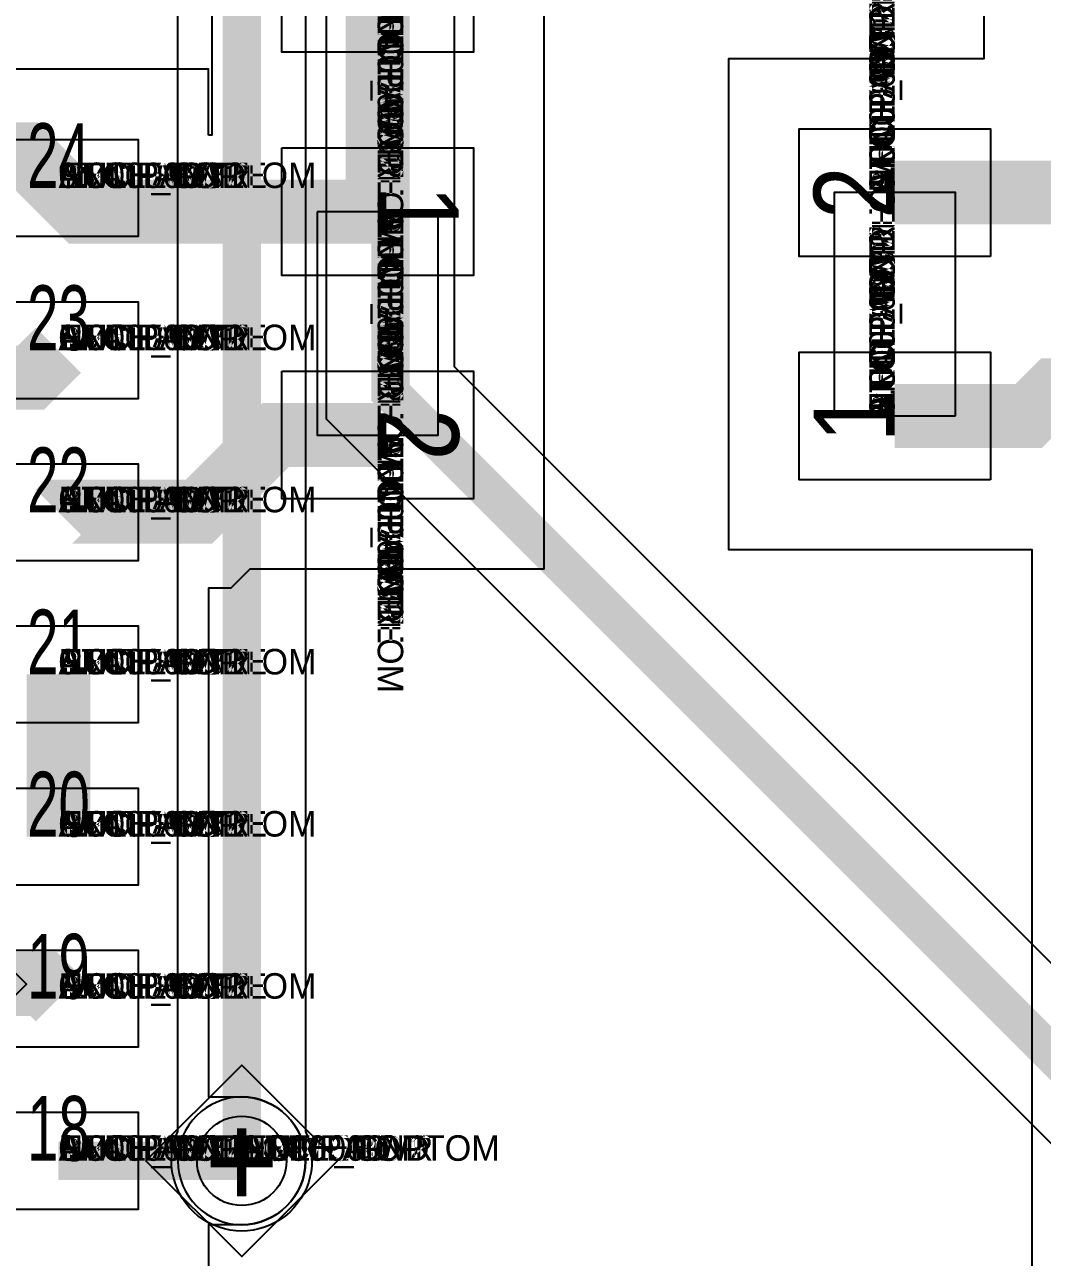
# Model space of a CAD drawing. Extents: x 0 to 323, y 0 to 320.
# Drawn here: x 37.05 to 45.02, y 189.86 to 199.52 of the extents above; entities that cross this region are included whole.
import ezdxf
from ezdxf.enums import TextEntityAlignment as Align

# ---------------------------------------------------------------- set-up
doc = ezdxf.new("R2010")
doc.units = 0
doc.header["$MEASUREMENT"] = 0
doc.layers.get('0').update_dxf_attribs({"linetype": 'CONTINUOUS'})
for name, color, linetype in [('CDN_FIGURES', 7, 'CONTINUOUS'), ('ETCH_BOTTOM', 7, 'CONTINUOUS'), ('ETCH_GND', 3, 'CONTINUOUS'), ('ETCH_INT1', 4, 'CONTINUOUS'), ('ETCH_INT2', 5, 'CONTINUOUS'), ('ETCH_PWR', 6, 'CONTINUOUS'), ('ETCH_TOP', 2, 'CONTINUOUS'), ('MANUFACTURING_NCLEGEND-1-6', 8, 'CONTINUOUS'), ('PACKAGE_GEOMETRY_ASSEMBLY_TOP', 11, 'CONTINUOUS'), ('PACKAGE_GEOMETRY_PIN_NUMBER', 9, 'CONTINUOUS')]:
    doc.layers.add(name, color=color, linetype=linetype)

# ---------------------------------------------------------------- blocks, each defined once
blk = doc.blocks.new('PAD_INFO')
for tag in ['SHAPE_TYPE', 'PAD_HEIGHT', 'PAD_LAYER', 'PAD_TYPE', 'PAD_WIDTH']:
    blk.add_attdef(tag, (0, 0), '', height=0.2)
at = {"flags": 2}
blk.add_attdef('CDN_TYPE', (0, 0), '', height=0.2, dxfattribs=at)
blk = doc.blocks.new('DRILL_INFO')
at = {"flags": 2}
blk.add_attdef('CDN_TYPE', (0, 0), '', height=0.2, dxfattribs=at)
for tag in ['FSHAPE', 'FCHAR', 'DRILL_HEIGHT', 'DIAMETER', 'PLATED', 'DRILL_WIDTH']:
    blk.add_attdef(tag, (0, 0), '', height=0.2)
blk = doc.blocks.new('VIA0700X0300')
at = {"layer": 'ETCH_BOTTOM'}
blk.add_circle((0, 0), 0.35, dxfattribs=at)
at = {"layer": 'ETCH_GND'}
blk.add_circle((0, 0), 0.35, dxfattribs=at)
at = {"layer": 'ETCH_INT1'}
blk.add_circle((0, 0), 0.35, dxfattribs=at)
at = {"layer": 'ETCH_INT2'}
blk.add_circle((0, 0), 0.35, dxfattribs=at)
at = {"layer": 'ETCH_PWR'}
blk.add_circle((0, 0), 0.35, dxfattribs=at)
at = {"layer": 'ETCH_TOP'}
blk.add_circle((0, 0), 0.35, dxfattribs=at)
ref = blk.add_blockref('PAD_INFO', (0, 0))
ref.add_attrib('PAD_LAYER', 'ETCH_TOP', (0, 0), dxfattribs={"height": 0.2})
ref.add_attrib('SHAPE_TYPE', 'NULL', (0, 0), dxfattribs={"height": 0.2})
ref.add_attrib('PAD_TYPE', 'ANTIPAD', (0, 0), dxfattribs={"height": 0.2})
ref.add_attrib('PAD_WIDTH', '0.000000', (0, 0), dxfattribs={"height": 0.2})
ref.add_attrib('PAD_HEIGHT', '0.000000', (0, 0), dxfattribs={"height": 0.2})
ref = blk.add_blockref('PAD_INFO', (0, 0))
ref.add_attrib('PAD_LAYER', 'ETCH_GND', (0, 0), dxfattribs={"height": 0.2})
ref.add_attrib('SHAPE_TYPE', 'NULL', (0, 0), dxfattribs={"height": 0.2})
ref.add_attrib('PAD_TYPE', 'ANTIPAD', (0, 0), dxfattribs={"height": 0.2})
ref.add_attrib('PAD_WIDTH', '0.000000', (0, 0), dxfattribs={"height": 0.2})
ref.add_attrib('PAD_HEIGHT', '0.000000', (0, 0), dxfattribs={"height": 0.2})
ref = blk.add_blockref('PAD_INFO', (0, 0))
ref.add_attrib('PAD_LAYER', 'ETCH_INT1', (0, 0), dxfattribs={"height": 0.2})
ref.add_attrib('SHAPE_TYPE', 'NULL', (0, 0), dxfattribs={"height": 0.2})
ref.add_attrib('PAD_TYPE', 'ANTIPAD', (0, 0), dxfattribs={"height": 0.2})
ref.add_attrib('PAD_WIDTH', '0.000000', (0, 0), dxfattribs={"height": 0.2})
ref.add_attrib('PAD_HEIGHT', '0.000000', (0, 0), dxfattribs={"height": 0.2})
ref = blk.add_blockref('PAD_INFO', (0, 0))
ref.add_attrib('PAD_LAYER', 'ETCH_INT2', (0, 0), dxfattribs={"height": 0.2})
ref.add_attrib('SHAPE_TYPE', 'NULL', (0, 0), dxfattribs={"height": 0.2})
ref.add_attrib('PAD_TYPE', 'ANTIPAD', (0, 0), dxfattribs={"height": 0.2})
ref.add_attrib('PAD_WIDTH', '0.000000', (0, 0), dxfattribs={"height": 0.2})
ref.add_attrib('PAD_HEIGHT', '0.000000', (0, 0), dxfattribs={"height": 0.2})
ref = blk.add_blockref('PAD_INFO', (0, 0))
ref.add_attrib('PAD_LAYER', 'ETCH_PWR', (0, 0), dxfattribs={"height": 0.2})
ref.add_attrib('SHAPE_TYPE', 'NULL', (0, 0), dxfattribs={"height": 0.2})
ref.add_attrib('PAD_TYPE', 'ANTIPAD', (0, 0), dxfattribs={"height": 0.2})
ref.add_attrib('PAD_WIDTH', '0.000000', (0, 0), dxfattribs={"height": 0.2})
ref.add_attrib('PAD_HEIGHT', '0.000000', (0, 0), dxfattribs={"height": 0.2})
ref = blk.add_blockref('PAD_INFO', (0, 0))
ref.add_attrib('PAD_LAYER', 'ETCH_BOTTOM', (0, 0), dxfattribs={"height": 0.2})
ref.add_attrib('SHAPE_TYPE', 'NULL', (0, 0), dxfattribs={"height": 0.2})
ref.add_attrib('PAD_TYPE', 'ANTIPAD', (0, 0), dxfattribs={"height": 0.2})
ref.add_attrib('PAD_WIDTH', '0.000000', (0, 0), dxfattribs={"height": 0.2})
ref.add_attrib('PAD_HEIGHT', '0.000000', (0, 0), dxfattribs={"height": 0.2})
ref = blk.add_blockref('PAD_INFO', (0, 0))
ref.add_attrib('PAD_LAYER', 'ETCH_TOP', (0, 0), dxfattribs={"height": 0.2})
ref.add_attrib('SHAPE_TYPE', 'NULL', (0, 0), dxfattribs={"height": 0.2})
ref.add_attrib('PAD_TYPE', 'THERMAL', (0, 0), dxfattribs={"height": 0.2})
ref.add_attrib('PAD_WIDTH', '0.000000', (0, 0), dxfattribs={"height": 0.2})
ref.add_attrib('PAD_HEIGHT', '0.000000', (0, 0), dxfattribs={"height": 0.2})
ref = blk.add_blockref('PAD_INFO', (0, 0))
ref.add_attrib('PAD_LAYER', 'ETCH_GND', (0, 0), dxfattribs={"height": 0.2})
ref.add_attrib('SHAPE_TYPE', 'NULL', (0, 0), dxfattribs={"height": 0.2})
ref.add_attrib('PAD_TYPE', 'THERMAL', (0, 0), dxfattribs={"height": 0.2})
ref.add_attrib('PAD_WIDTH', '0.000000', (0, 0), dxfattribs={"height": 0.2})
ref.add_attrib('PAD_HEIGHT', '0.000000', (0, 0), dxfattribs={"height": 0.2})
ref = blk.add_blockref('PAD_INFO', (0, 0))
ref.add_attrib('PAD_LAYER', 'ETCH_INT1', (0, 0), dxfattribs={"height": 0.2})
ref.add_attrib('SHAPE_TYPE', 'NULL', (0, 0), dxfattribs={"height": 0.2})
ref.add_attrib('PAD_TYPE', 'THERMAL', (0, 0), dxfattribs={"height": 0.2})
ref.add_attrib('PAD_WIDTH', '0.000000', (0, 0), dxfattribs={"height": 0.2})
ref.add_attrib('PAD_HEIGHT', '0.000000', (0, 0), dxfattribs={"height": 0.2})
ref = blk.add_blockref('PAD_INFO', (0, 0))
ref.add_attrib('PAD_LAYER', 'ETCH_INT2', (0, 0), dxfattribs={"height": 0.2})
ref.add_attrib('SHAPE_TYPE', 'NULL', (0, 0), dxfattribs={"height": 0.2})
ref.add_attrib('PAD_TYPE', 'THERMAL', (0, 0), dxfattribs={"height": 0.2})
ref.add_attrib('PAD_WIDTH', '0.000000', (0, 0), dxfattribs={"height": 0.2})
ref.add_attrib('PAD_HEIGHT', '0.000000', (0, 0), dxfattribs={"height": 0.2})
ref = blk.add_blockref('PAD_INFO', (0, 0))
ref.add_attrib('PAD_LAYER', 'ETCH_PWR', (0, 0), dxfattribs={"height": 0.2})
ref.add_attrib('SHAPE_TYPE', 'NULL', (0, 0), dxfattribs={"height": 0.2})
ref.add_attrib('PAD_TYPE', 'THERMAL', (0, 0), dxfattribs={"height": 0.2})
ref.add_attrib('PAD_WIDTH', '0.000000', (0, 0), dxfattribs={"height": 0.2})
ref.add_attrib('PAD_HEIGHT', '0.000000', (0, 0), dxfattribs={"height": 0.2})
ref = blk.add_blockref('PAD_INFO', (0, 0))
ref.add_attrib('PAD_LAYER', 'ETCH_BOTTOM', (0, 0), dxfattribs={"height": 0.2})
ref.add_attrib('SHAPE_TYPE', 'NULL', (0, 0), dxfattribs={"height": 0.2})
ref.add_attrib('PAD_TYPE', 'THERMAL', (0, 0), dxfattribs={"height": 0.2})
ref.add_attrib('PAD_WIDTH', '0.000000', (0, 0), dxfattribs={"height": 0.2})
ref.add_attrib('PAD_HEIGHT', '0.000000', (0, 0), dxfattribs={"height": 0.2})
ref = blk.add_blockref('PAD_INFO', (0, 0))
ref.add_attrib('PAD_LAYER', 'ETCH_TOP', (0, 0), dxfattribs={"height": 0.2})
ref.add_attrib('SHAPE_TYPE', 'CIRCLE', (0, 0), dxfattribs={"height": 0.2})
ref.add_attrib('PAD_TYPE', 'REGULAR', (0, 0), dxfattribs={"height": 0.2})
ref.add_attrib('PAD_WIDTH', '0.700000', (0, 0), dxfattribs={"height": 0.2})
ref.add_attrib('PAD_HEIGHT', '0.700000', (0, 0), dxfattribs={"height": 0.2})
ref = blk.add_blockref('PAD_INFO', (0, 0))
ref.add_attrib('PAD_LAYER', 'ETCH_GND', (0, 0), dxfattribs={"height": 0.2})
ref.add_attrib('SHAPE_TYPE', 'CIRCLE', (0, 0), dxfattribs={"height": 0.2})
ref.add_attrib('PAD_TYPE', 'REGULAR', (0, 0), dxfattribs={"height": 0.2})
ref.add_attrib('PAD_WIDTH', '0.700000', (0, 0), dxfattribs={"height": 0.2})
ref.add_attrib('PAD_HEIGHT', '0.700000', (0, 0), dxfattribs={"height": 0.2})
ref = blk.add_blockref('PAD_INFO', (0, 0))
ref.add_attrib('PAD_LAYER', 'ETCH_INT1', (0, 0), dxfattribs={"height": 0.2})
ref.add_attrib('SHAPE_TYPE', 'CIRCLE', (0, 0), dxfattribs={"height": 0.2})
ref.add_attrib('PAD_TYPE', 'REGULAR', (0, 0), dxfattribs={"height": 0.2})
ref.add_attrib('PAD_WIDTH', '0.700000', (0, 0), dxfattribs={"height": 0.2})
ref.add_attrib('PAD_HEIGHT', '0.700000', (0, 0), dxfattribs={"height": 0.2})
ref = blk.add_blockref('PAD_INFO', (0, 0))
ref.add_attrib('PAD_LAYER', 'ETCH_INT2', (0, 0), dxfattribs={"height": 0.2})
ref.add_attrib('SHAPE_TYPE', 'CIRCLE', (0, 0), dxfattribs={"height": 0.2})
ref.add_attrib('PAD_TYPE', 'REGULAR', (0, 0), dxfattribs={"height": 0.2})
ref.add_attrib('PAD_WIDTH', '0.700000', (0, 0), dxfattribs={"height": 0.2})
ref.add_attrib('PAD_HEIGHT', '0.700000', (0, 0), dxfattribs={"height": 0.2})
ref = blk.add_blockref('PAD_INFO', (0, 0))
ref.add_attrib('PAD_LAYER', 'ETCH_PWR', (0, 0), dxfattribs={"height": 0.2})
ref.add_attrib('SHAPE_TYPE', 'CIRCLE', (0, 0), dxfattribs={"height": 0.2})
ref.add_attrib('PAD_TYPE', 'REGULAR', (0, 0), dxfattribs={"height": 0.2})
ref.add_attrib('PAD_WIDTH', '0.700000', (0, 0), dxfattribs={"height": 0.2})
ref.add_attrib('PAD_HEIGHT', '0.700000', (0, 0), dxfattribs={"height": 0.2})
ref = blk.add_blockref('PAD_INFO', (0, 0))
ref.add_attrib('PAD_LAYER', 'ETCH_BOTTOM', (0, 0), dxfattribs={"height": 0.2})
ref.add_attrib('SHAPE_TYPE', 'CIRCLE', (0, 0), dxfattribs={"height": 0.2})
ref.add_attrib('PAD_TYPE', 'REGULAR', (0, 0), dxfattribs={"height": 0.2})
ref.add_attrib('PAD_WIDTH', '0.700000', (0, 0), dxfattribs={"height": 0.2})
ref.add_attrib('PAD_HEIGHT', '0.700000', (0, 0), dxfattribs={"height": 0.2})
ref = blk.add_blockref('DRILL_INFO', (0, 0))
ref.add_attrib('DIAMETER', '0.300000', (0, 0), dxfattribs={"height": 0.2})
ref.add_attrib('PLATED', 'PLATED', (0, 0), dxfattribs={"height": 0.2})
ref.add_attrib('FSHAPE', 'DIAMOND', (0, 0), dxfattribs={"height": 0.2})
ref.add_attrib('FCHAR', '+', (0, 0), dxfattribs={"height": 0.2})
ref.add_attrib('DRILL_WIDTH', '1.500000', (0, 0), dxfattribs={"height": 0.2})
ref.add_attrib('DRILL_HEIGHT', '1.500000', (0, 0), dxfattribs={"height": 0.2})
for tag in ['CDN_TYPE', 'PIN']:
    blk.add_attdef(tag, (0, 0), '', height=0.2)
at = {"flags": 2}
for tag in ['PSTKNAME', 'BBV']:
    blk.add_attdef(tag, (0, 0), '', height=0.2, dxfattribs=at)
blk = doc.blocks.new('FIGURE_DIAMOND')
at = {"layer": 'CDN_FIGURES'}
blk.add_lwpolyline([(-0.5, 0), (0, 0.5), (0.5, 0), (0, -0.5)], close=True, dxfattribs=at)
blk = doc.blocks.new('RC1000X1500TS')
at = {"layer": 'ETCH_TOP'}
blk.add_lwpolyline([(-0.5, -0.75), (-0.5, 0.75), (0.5, 0.75), (0.5, -0.75)], close=True, dxfattribs=at)
ref = blk.add_blockref('PAD_INFO', (0, 0))
ref.add_attrib('PAD_LAYER', 'ETCH_TOP', (0, 0), dxfattribs={"height": 0.2})
ref.add_attrib('SHAPE_TYPE', 'NULL', (0, 0), dxfattribs={"height": 0.2})
ref.add_attrib('PAD_TYPE', 'ANTIPAD', (0, 0), dxfattribs={"height": 0.2})
ref.add_attrib('PAD_WIDTH', '0.000000', (0, 0), dxfattribs={"height": 0.2})
ref.add_attrib('PAD_HEIGHT', '0.000000', (0, 0), dxfattribs={"height": 0.2})
ref = blk.add_blockref('PAD_INFO', (0, 0))
ref.add_attrib('PAD_LAYER', 'ETCH_GND', (0, 0), dxfattribs={"height": 0.2})
ref.add_attrib('SHAPE_TYPE', 'NULL', (0, 0), dxfattribs={"height": 0.2})
ref.add_attrib('PAD_TYPE', 'ANTIPAD', (0, 0), dxfattribs={"height": 0.2})
ref.add_attrib('PAD_WIDTH', '0.000000', (0, 0), dxfattribs={"height": 0.2})
ref.add_attrib('PAD_HEIGHT', '0.000000', (0, 0), dxfattribs={"height": 0.2})
ref = blk.add_blockref('PAD_INFO', (0, 0))
ref.add_attrib('PAD_LAYER', 'ETCH_INT1', (0, 0), dxfattribs={"height": 0.2})
ref.add_attrib('SHAPE_TYPE', 'NULL', (0, 0), dxfattribs={"height": 0.2})
ref.add_attrib('PAD_TYPE', 'ANTIPAD', (0, 0), dxfattribs={"height": 0.2})
ref.add_attrib('PAD_WIDTH', '0.000000', (0, 0), dxfattribs={"height": 0.2})
ref.add_attrib('PAD_HEIGHT', '0.000000', (0, 0), dxfattribs={"height": 0.2})
ref = blk.add_blockref('PAD_INFO', (0, 0))
ref.add_attrib('PAD_LAYER', 'ETCH_INT2', (0, 0), dxfattribs={"height": 0.2})
ref.add_attrib('SHAPE_TYPE', 'NULL', (0, 0), dxfattribs={"height": 0.2})
ref.add_attrib('PAD_TYPE', 'ANTIPAD', (0, 0), dxfattribs={"height": 0.2})
ref.add_attrib('PAD_WIDTH', '0.000000', (0, 0), dxfattribs={"height": 0.2})
ref.add_attrib('PAD_HEIGHT', '0.000000', (0, 0), dxfattribs={"height": 0.2})
ref = blk.add_blockref('PAD_INFO', (0, 0))
ref.add_attrib('PAD_LAYER', 'ETCH_PWR', (0, 0), dxfattribs={"height": 0.2})
ref.add_attrib('SHAPE_TYPE', 'NULL', (0, 0), dxfattribs={"height": 0.2})
ref.add_attrib('PAD_TYPE', 'ANTIPAD', (0, 0), dxfattribs={"height": 0.2})
ref.add_attrib('PAD_WIDTH', '0.000000', (0, 0), dxfattribs={"height": 0.2})
ref.add_attrib('PAD_HEIGHT', '0.000000', (0, 0), dxfattribs={"height": 0.2})
ref = blk.add_blockref('PAD_INFO', (0, 0))
ref.add_attrib('PAD_LAYER', 'ETCH_BOTTOM', (0, 0), dxfattribs={"height": 0.2})
ref.add_attrib('SHAPE_TYPE', 'NULL', (0, 0), dxfattribs={"height": 0.2})
ref.add_attrib('PAD_TYPE', 'ANTIPAD', (0, 0), dxfattribs={"height": 0.2})
ref.add_attrib('PAD_WIDTH', '0.000000', (0, 0), dxfattribs={"height": 0.2})
ref.add_attrib('PAD_HEIGHT', '0.000000', (0, 0), dxfattribs={"height": 0.2})
ref = blk.add_blockref('PAD_INFO', (0, 0))
ref.add_attrib('PAD_LAYER', 'ETCH_TOP', (0, 0), dxfattribs={"height": 0.2})
ref.add_attrib('SHAPE_TYPE', 'NULL', (0, 0), dxfattribs={"height": 0.2})
ref.add_attrib('PAD_TYPE', 'THERMAL', (0, 0), dxfattribs={"height": 0.2})
ref.add_attrib('PAD_WIDTH', '0.000000', (0, 0), dxfattribs={"height": 0.2})
ref.add_attrib('PAD_HEIGHT', '0.000000', (0, 0), dxfattribs={"height": 0.2})
ref = blk.add_blockref('PAD_INFO', (0, 0))
ref.add_attrib('PAD_LAYER', 'ETCH_GND', (0, 0), dxfattribs={"height": 0.2})
ref.add_attrib('SHAPE_TYPE', 'NULL', (0, 0), dxfattribs={"height": 0.2})
ref.add_attrib('PAD_TYPE', 'THERMAL', (0, 0), dxfattribs={"height": 0.2})
ref.add_attrib('PAD_WIDTH', '0.000000', (0, 0), dxfattribs={"height": 0.2})
ref.add_attrib('PAD_HEIGHT', '0.000000', (0, 0), dxfattribs={"height": 0.2})
ref = blk.add_blockref('PAD_INFO', (0, 0))
ref.add_attrib('PAD_LAYER', 'ETCH_INT1', (0, 0), dxfattribs={"height": 0.2})
ref.add_attrib('SHAPE_TYPE', 'NULL', (0, 0), dxfattribs={"height": 0.2})
ref.add_attrib('PAD_TYPE', 'THERMAL', (0, 0), dxfattribs={"height": 0.2})
ref.add_attrib('PAD_WIDTH', '0.000000', (0, 0), dxfattribs={"height": 0.2})
ref.add_attrib('PAD_HEIGHT', '0.000000', (0, 0), dxfattribs={"height": 0.2})
ref = blk.add_blockref('PAD_INFO', (0, 0))
ref.add_attrib('PAD_LAYER', 'ETCH_INT2', (0, 0), dxfattribs={"height": 0.2})
ref.add_attrib('SHAPE_TYPE', 'NULL', (0, 0), dxfattribs={"height": 0.2})
ref.add_attrib('PAD_TYPE', 'THERMAL', (0, 0), dxfattribs={"height": 0.2})
ref.add_attrib('PAD_WIDTH', '0.000000', (0, 0), dxfattribs={"height": 0.2})
ref.add_attrib('PAD_HEIGHT', '0.000000', (0, 0), dxfattribs={"height": 0.2})
ref = blk.add_blockref('PAD_INFO', (0, 0))
ref.add_attrib('PAD_LAYER', 'ETCH_PWR', (0, 0), dxfattribs={"height": 0.2})
ref.add_attrib('SHAPE_TYPE', 'NULL', (0, 0), dxfattribs={"height": 0.2})
ref.add_attrib('PAD_TYPE', 'THERMAL', (0, 0), dxfattribs={"height": 0.2})
ref.add_attrib('PAD_WIDTH', '0.000000', (0, 0), dxfattribs={"height": 0.2})
ref.add_attrib('PAD_HEIGHT', '0.000000', (0, 0), dxfattribs={"height": 0.2})
ref = blk.add_blockref('PAD_INFO', (0, 0))
ref.add_attrib('PAD_LAYER', 'ETCH_BOTTOM', (0, 0), dxfattribs={"height": 0.2})
ref.add_attrib('SHAPE_TYPE', 'NULL', (0, 0), dxfattribs={"height": 0.2})
ref.add_attrib('PAD_TYPE', 'THERMAL', (0, 0), dxfattribs={"height": 0.2})
ref.add_attrib('PAD_WIDTH', '0.000000', (0, 0), dxfattribs={"height": 0.2})
ref.add_attrib('PAD_HEIGHT', '0.000000', (0, 0), dxfattribs={"height": 0.2})
ref = blk.add_blockref('PAD_INFO', (0, 0))
ref.add_attrib('PAD_LAYER', 'ETCH_GND', (0, 0), dxfattribs={"height": 0.2})
ref.add_attrib('SHAPE_TYPE', 'NULL', (0, 0), dxfattribs={"height": 0.2})
ref.add_attrib('PAD_TYPE', 'REGULAR', (0, 0), dxfattribs={"height": 0.2})
ref.add_attrib('PAD_WIDTH', '0.000000', (0, 0), dxfattribs={"height": 0.2})
ref.add_attrib('PAD_HEIGHT', '0.000000', (0, 0), dxfattribs={"height": 0.2})
ref = blk.add_blockref('PAD_INFO', (0, 0))
ref.add_attrib('PAD_LAYER', 'ETCH_INT1', (0, 0), dxfattribs={"height": 0.2})
ref.add_attrib('SHAPE_TYPE', 'NULL', (0, 0), dxfattribs={"height": 0.2})
ref.add_attrib('PAD_TYPE', 'REGULAR', (0, 0), dxfattribs={"height": 0.2})
ref.add_attrib('PAD_WIDTH', '0.000000', (0, 0), dxfattribs={"height": 0.2})
ref.add_attrib('PAD_HEIGHT', '0.000000', (0, 0), dxfattribs={"height": 0.2})
ref = blk.add_blockref('PAD_INFO', (0, 0))
ref.add_attrib('PAD_LAYER', 'ETCH_INT2', (0, 0), dxfattribs={"height": 0.2})
ref.add_attrib('SHAPE_TYPE', 'NULL', (0, 0), dxfattribs={"height": 0.2})
ref.add_attrib('PAD_TYPE', 'REGULAR', (0, 0), dxfattribs={"height": 0.2})
ref.add_attrib('PAD_WIDTH', '0.000000', (0, 0), dxfattribs={"height": 0.2})
ref.add_attrib('PAD_HEIGHT', '0.000000', (0, 0), dxfattribs={"height": 0.2})
ref = blk.add_blockref('PAD_INFO', (0, 0))
ref.add_attrib('PAD_LAYER', 'ETCH_PWR', (0, 0), dxfattribs={"height": 0.2})
ref.add_attrib('SHAPE_TYPE', 'NULL', (0, 0), dxfattribs={"height": 0.2})
ref.add_attrib('PAD_TYPE', 'REGULAR', (0, 0), dxfattribs={"height": 0.2})
ref.add_attrib('PAD_WIDTH', '0.000000', (0, 0), dxfattribs={"height": 0.2})
ref.add_attrib('PAD_HEIGHT', '0.000000', (0, 0), dxfattribs={"height": 0.2})
ref = blk.add_blockref('PAD_INFO', (0, 0))
ref.add_attrib('PAD_LAYER', 'ETCH_BOTTOM', (0, 0), dxfattribs={"height": 0.2})
ref.add_attrib('SHAPE_TYPE', 'NULL', (0, 0), dxfattribs={"height": 0.2})
ref.add_attrib('PAD_TYPE', 'REGULAR', (0, 0), dxfattribs={"height": 0.2})
ref.add_attrib('PAD_WIDTH', '0.000000', (0, 0), dxfattribs={"height": 0.2})
ref.add_attrib('PAD_HEIGHT', '0.000000', (0, 0), dxfattribs={"height": 0.2})
ref = blk.add_blockref('DRILL_INFO', (0, 0))
ref.add_attrib('DIAMETER', '0.000000', (0, 0), dxfattribs={"height": 0.2})
ref.add_attrib('PLATED', 'PLATED', (0, 0), dxfattribs={"height": 0.2})
ref.add_attrib('FSHAPE', 'NULL', (0, 0), dxfattribs={"height": 0.2})
ref.add_attrib('DRILL_WIDTH', '0.000000', (0, 0), dxfattribs={"height": 0.2})
ref.add_attrib('DRILL_HEIGHT', '0.000000', (0, 0), dxfattribs={"height": 0.2})
ref = blk.add_blockref('PAD_INFO', (0, 0))
ref.add_attrib('PAD_LAYER', 'ETCH_TOP', (0, 0), dxfattribs={"height": 0.2})
ref.add_attrib('SHAPE_TYPE', 'RECTANGLE', (0, 0), dxfattribs={"height": 0.2})
ref.add_attrib('PAD_TYPE', 'REGULAR', (0, 0), dxfattribs={"height": 0.2})
ref.add_attrib('PAD_WIDTH', '1.000000', (0, 0), dxfattribs={"height": 0.2})
ref.add_attrib('PAD_HEIGHT', '1.500000', (0, 0), dxfattribs={"height": 0.2})
for tag in ['CDN_TYPE', 'PIN']:
    blk.add_attdef(tag, (0, 0), '', height=0.2)
at = {"flags": 2}
for tag in ['PSTKNAME', 'BBV']:
    blk.add_attdef(tag, (0, 0), '', height=0.2, dxfattribs=at)
blk = doc.blocks.new('F56')
at = {"layer": 'PACKAGE_GEOMETRY_ASSEMBLY_TOP'}
blk.add_lwpolyline([(0, -0.475), (1.75, -0.475), (1.75, 0.475), (0, 0.475)], close=True, dxfattribs=at)
at = {"layer": 'ETCH_TOP'}
ref = blk.add_blockref('RC1000X1500TS', (0, 0), dxfattribs=at)
ref.add_attrib('CDN_TYPE', 'PIN', (0, 0), dxfattribs={"height": 0.2})
ref.add_attrib('PIN', '1', (0, 0), dxfattribs={"height": 0.2})
ref = blk.add_blockref('RC1000X1500TS', (1.75, 0), dxfattribs=at)
ref.add_attrib('CDN_TYPE', 'PIN', (0, 0), dxfattribs={"height": 0.2})
ref.add_attrib('PIN', '2', (0, 0), dxfattribs={"height": 0.2})
at = {"flags": 2}
for tag in ['SYMBOL_TYPE', 'CDN_TYPE', 'REFDES']:
    blk.add_attdef(tag, (0, 0), '', height=0.2, dxfattribs=at)
blk = doc.blocks.new('RC1250X0760TS')
at = {"layer": 'ETCH_TOP'}
blk.add_lwpolyline([(-0.625, -0.38), (-0.625, 0.38), (0.625, 0.38), (0.625, -0.38)], close=True, dxfattribs=at)
ref = blk.add_blockref('PAD_INFO', (0, 0))
ref.add_attrib('PAD_LAYER', 'ETCH_TOP', (0, 0), dxfattribs={"height": 0.2})
ref.add_attrib('SHAPE_TYPE', 'NULL', (0, 0), dxfattribs={"height": 0.2})
ref.add_attrib('PAD_TYPE', 'ANTIPAD', (0, 0), dxfattribs={"height": 0.2})
ref.add_attrib('PAD_WIDTH', '0.000000', (0, 0), dxfattribs={"height": 0.2})
ref.add_attrib('PAD_HEIGHT', '0.000000', (0, 0), dxfattribs={"height": 0.2})
ref = blk.add_blockref('PAD_INFO', (0, 0))
ref.add_attrib('PAD_LAYER', 'ETCH_GND', (0, 0), dxfattribs={"height": 0.2})
ref.add_attrib('SHAPE_TYPE', 'NULL', (0, 0), dxfattribs={"height": 0.2})
ref.add_attrib('PAD_TYPE', 'ANTIPAD', (0, 0), dxfattribs={"height": 0.2})
ref.add_attrib('PAD_WIDTH', '0.000000', (0, 0), dxfattribs={"height": 0.2})
ref.add_attrib('PAD_HEIGHT', '0.000000', (0, 0), dxfattribs={"height": 0.2})
ref = blk.add_blockref('PAD_INFO', (0, 0))
ref.add_attrib('PAD_LAYER', 'ETCH_INT1', (0, 0), dxfattribs={"height": 0.2})
ref.add_attrib('SHAPE_TYPE', 'NULL', (0, 0), dxfattribs={"height": 0.2})
ref.add_attrib('PAD_TYPE', 'ANTIPAD', (0, 0), dxfattribs={"height": 0.2})
ref.add_attrib('PAD_WIDTH', '0.000000', (0, 0), dxfattribs={"height": 0.2})
ref.add_attrib('PAD_HEIGHT', '0.000000', (0, 0), dxfattribs={"height": 0.2})
ref = blk.add_blockref('PAD_INFO', (0, 0))
ref.add_attrib('PAD_LAYER', 'ETCH_INT2', (0, 0), dxfattribs={"height": 0.2})
ref.add_attrib('SHAPE_TYPE', 'NULL', (0, 0), dxfattribs={"height": 0.2})
ref.add_attrib('PAD_TYPE', 'ANTIPAD', (0, 0), dxfattribs={"height": 0.2})
ref.add_attrib('PAD_WIDTH', '0.000000', (0, 0), dxfattribs={"height": 0.2})
ref.add_attrib('PAD_HEIGHT', '0.000000', (0, 0), dxfattribs={"height": 0.2})
ref = blk.add_blockref('PAD_INFO', (0, 0))
ref.add_attrib('PAD_LAYER', 'ETCH_PWR', (0, 0), dxfattribs={"height": 0.2})
ref.add_attrib('SHAPE_TYPE', 'NULL', (0, 0), dxfattribs={"height": 0.2})
ref.add_attrib('PAD_TYPE', 'ANTIPAD', (0, 0), dxfattribs={"height": 0.2})
ref.add_attrib('PAD_WIDTH', '0.000000', (0, 0), dxfattribs={"height": 0.2})
ref.add_attrib('PAD_HEIGHT', '0.000000', (0, 0), dxfattribs={"height": 0.2})
ref = blk.add_blockref('PAD_INFO', (0, 0))
ref.add_attrib('PAD_LAYER', 'ETCH_BOTTOM', (0, 0), dxfattribs={"height": 0.2})
ref.add_attrib('SHAPE_TYPE', 'NULL', (0, 0), dxfattribs={"height": 0.2})
ref.add_attrib('PAD_TYPE', 'ANTIPAD', (0, 0), dxfattribs={"height": 0.2})
ref.add_attrib('PAD_WIDTH', '0.000000', (0, 0), dxfattribs={"height": 0.2})
ref.add_attrib('PAD_HEIGHT', '0.000000', (0, 0), dxfattribs={"height": 0.2})
ref = blk.add_blockref('PAD_INFO', (0, 0))
ref.add_attrib('PAD_LAYER', 'ETCH_TOP', (0, 0), dxfattribs={"height": 0.2})
ref.add_attrib('SHAPE_TYPE', 'NULL', (0, 0), dxfattribs={"height": 0.2})
ref.add_attrib('PAD_TYPE', 'THERMAL', (0, 0), dxfattribs={"height": 0.2})
ref.add_attrib('PAD_WIDTH', '0.000000', (0, 0), dxfattribs={"height": 0.2})
ref.add_attrib('PAD_HEIGHT', '0.000000', (0, 0), dxfattribs={"height": 0.2})
ref = blk.add_blockref('PAD_INFO', (0, 0))
ref.add_attrib('PAD_LAYER', 'ETCH_GND', (0, 0), dxfattribs={"height": 0.2})
ref.add_attrib('SHAPE_TYPE', 'NULL', (0, 0), dxfattribs={"height": 0.2})
ref.add_attrib('PAD_TYPE', 'THERMAL', (0, 0), dxfattribs={"height": 0.2})
ref.add_attrib('PAD_WIDTH', '0.000000', (0, 0), dxfattribs={"height": 0.2})
ref.add_attrib('PAD_HEIGHT', '0.000000', (0, 0), dxfattribs={"height": 0.2})
ref = blk.add_blockref('PAD_INFO', (0, 0))
ref.add_attrib('PAD_LAYER', 'ETCH_INT1', (0, 0), dxfattribs={"height": 0.2})
ref.add_attrib('SHAPE_TYPE', 'NULL', (0, 0), dxfattribs={"height": 0.2})
ref.add_attrib('PAD_TYPE', 'THERMAL', (0, 0), dxfattribs={"height": 0.2})
ref.add_attrib('PAD_WIDTH', '0.000000', (0, 0), dxfattribs={"height": 0.2})
ref.add_attrib('PAD_HEIGHT', '0.000000', (0, 0), dxfattribs={"height": 0.2})
ref = blk.add_blockref('PAD_INFO', (0, 0))
ref.add_attrib('PAD_LAYER', 'ETCH_INT2', (0, 0), dxfattribs={"height": 0.2})
ref.add_attrib('SHAPE_TYPE', 'NULL', (0, 0), dxfattribs={"height": 0.2})
ref.add_attrib('PAD_TYPE', 'THERMAL', (0, 0), dxfattribs={"height": 0.2})
ref.add_attrib('PAD_WIDTH', '0.000000', (0, 0), dxfattribs={"height": 0.2})
ref.add_attrib('PAD_HEIGHT', '0.000000', (0, 0), dxfattribs={"height": 0.2})
ref = blk.add_blockref('PAD_INFO', (0, 0))
ref.add_attrib('PAD_LAYER', 'ETCH_PWR', (0, 0), dxfattribs={"height": 0.2})
ref.add_attrib('SHAPE_TYPE', 'NULL', (0, 0), dxfattribs={"height": 0.2})
ref.add_attrib('PAD_TYPE', 'THERMAL', (0, 0), dxfattribs={"height": 0.2})
ref.add_attrib('PAD_WIDTH', '0.000000', (0, 0), dxfattribs={"height": 0.2})
ref.add_attrib('PAD_HEIGHT', '0.000000', (0, 0), dxfattribs={"height": 0.2})
ref = blk.add_blockref('PAD_INFO', (0, 0))
ref.add_attrib('PAD_LAYER', 'ETCH_BOTTOM', (0, 0), dxfattribs={"height": 0.2})
ref.add_attrib('SHAPE_TYPE', 'NULL', (0, 0), dxfattribs={"height": 0.2})
ref.add_attrib('PAD_TYPE', 'THERMAL', (0, 0), dxfattribs={"height": 0.2})
ref.add_attrib('PAD_WIDTH', '0.000000', (0, 0), dxfattribs={"height": 0.2})
ref.add_attrib('PAD_HEIGHT', '0.000000', (0, 0), dxfattribs={"height": 0.2})
ref = blk.add_blockref('PAD_INFO', (0, 0))
ref.add_attrib('PAD_LAYER', 'ETCH_TOP', (0, 0), dxfattribs={"height": 0.2})
ref.add_attrib('SHAPE_TYPE', 'RECTANGLE', (0, 0), dxfattribs={"height": 0.2})
ref.add_attrib('PAD_TYPE', 'REGULAR', (0, 0), dxfattribs={"height": 0.2})
ref.add_attrib('PAD_WIDTH', '1.250000', (0, 0), dxfattribs={"height": 0.2})
ref.add_attrib('PAD_HEIGHT', '0.760000', (0, 0), dxfattribs={"height": 0.2})
ref = blk.add_blockref('PAD_INFO', (0, 0))
ref.add_attrib('PAD_LAYER', 'ETCH_GND', (0, 0), dxfattribs={"height": 0.2})
ref.add_attrib('SHAPE_TYPE', 'NULL', (0, 0), dxfattribs={"height": 0.2})
ref.add_attrib('PAD_TYPE', 'REGULAR', (0, 0), dxfattribs={"height": 0.2})
ref.add_attrib('PAD_WIDTH', '0.000000', (0, 0), dxfattribs={"height": 0.2})
ref.add_attrib('PAD_HEIGHT', '0.000000', (0, 0), dxfattribs={"height": 0.2})
ref = blk.add_blockref('PAD_INFO', (0, 0))
ref.add_attrib('PAD_LAYER', 'ETCH_INT1', (0, 0), dxfattribs={"height": 0.2})
ref.add_attrib('SHAPE_TYPE', 'NULL', (0, 0), dxfattribs={"height": 0.2})
ref.add_attrib('PAD_TYPE', 'REGULAR', (0, 0), dxfattribs={"height": 0.2})
ref.add_attrib('PAD_WIDTH', '0.000000', (0, 0), dxfattribs={"height": 0.2})
ref.add_attrib('PAD_HEIGHT', '0.000000', (0, 0), dxfattribs={"height": 0.2})
ref = blk.add_blockref('PAD_INFO', (0, 0))
ref.add_attrib('PAD_LAYER', 'ETCH_INT2', (0, 0), dxfattribs={"height": 0.2})
ref.add_attrib('SHAPE_TYPE', 'NULL', (0, 0), dxfattribs={"height": 0.2})
ref.add_attrib('PAD_TYPE', 'REGULAR', (0, 0), dxfattribs={"height": 0.2})
ref.add_attrib('PAD_WIDTH', '0.000000', (0, 0), dxfattribs={"height": 0.2})
ref.add_attrib('PAD_HEIGHT', '0.000000', (0, 0), dxfattribs={"height": 0.2})
ref = blk.add_blockref('PAD_INFO', (0, 0))
ref.add_attrib('PAD_LAYER', 'ETCH_PWR', (0, 0), dxfattribs={"height": 0.2})
ref.add_attrib('SHAPE_TYPE', 'NULL', (0, 0), dxfattribs={"height": 0.2})
ref.add_attrib('PAD_TYPE', 'REGULAR', (0, 0), dxfattribs={"height": 0.2})
ref.add_attrib('PAD_WIDTH', '0.000000', (0, 0), dxfattribs={"height": 0.2})
ref.add_attrib('PAD_HEIGHT', '0.000000', (0, 0), dxfattribs={"height": 0.2})
ref = blk.add_blockref('PAD_INFO', (0, 0))
ref.add_attrib('PAD_LAYER', 'ETCH_BOTTOM', (0, 0), dxfattribs={"height": 0.2})
ref.add_attrib('SHAPE_TYPE', 'NULL', (0, 0), dxfattribs={"height": 0.2})
ref.add_attrib('PAD_TYPE', 'REGULAR', (0, 0), dxfattribs={"height": 0.2})
ref.add_attrib('PAD_WIDTH', '0.000000', (0, 0), dxfattribs={"height": 0.2})
ref.add_attrib('PAD_HEIGHT', '0.000000', (0, 0), dxfattribs={"height": 0.2})
ref = blk.add_blockref('DRILL_INFO', (0, 0))
ref.add_attrib('DIAMETER', '0.000000', (0, 0), dxfattribs={"height": 0.2})
ref.add_attrib('PLATED', 'PLATED', (0, 0), dxfattribs={"height": 0.2})
ref.add_attrib('FSHAPE', 'NULL', (0, 0), dxfattribs={"height": 0.2})
ref.add_attrib('DRILL_WIDTH', '0.000000', (0, 0), dxfattribs={"height": 0.2})
ref.add_attrib('DRILL_HEIGHT', '0.000000', (0, 0), dxfattribs={"height": 0.2})
for tag in ['CDN_TYPE', 'PIN']:
    blk.add_attdef(tag, (0, 0), '', height=0.2)
at = {"flags": 2}
for tag in ['PSTKNAME', 'BBV']:
    blk.add_attdef(tag, (0, 0), '', height=0.2, dxfattribs=at)
blk = doc.blocks.new('SO-24W')
at = {"layer": 'ETCH_TOP'}
ref = blk.add_blockref('RC1250X0760TS', (4.75, 6.985), dxfattribs=at)
ref.add_attrib('CDN_TYPE', 'PIN', (0, 0), dxfattribs={"height": 0.2})
ref.add_attrib('PIN', '24', (0, 0), dxfattribs={"height": 0.2})
ref = blk.add_blockref('RC1250X0760TS', (4.75, 5.715), dxfattribs=at)
ref.add_attrib('CDN_TYPE', 'PIN', (0, 0), dxfattribs={"height": 0.2})
ref.add_attrib('PIN', '23', (0, 0), dxfattribs={"height": 0.2})
ref = blk.add_blockref('RC1250X0760TS', (4.75, 4.445), dxfattribs=at)
ref.add_attrib('CDN_TYPE', 'PIN', (0, 0), dxfattribs={"height": 0.2})
ref.add_attrib('PIN', '22', (0, 0), dxfattribs={"height": 0.2})
ref = blk.add_blockref('RC1250X0760TS', (4.75, 3.175), dxfattribs=at)
ref.add_attrib('CDN_TYPE', 'PIN', (0, 0), dxfattribs={"height": 0.2})
ref.add_attrib('PIN', '21', (0, 0), dxfattribs={"height": 0.2})
ref = blk.add_blockref('RC1250X0760TS', (4.75, 1.905), dxfattribs=at)
ref.add_attrib('CDN_TYPE', 'PIN', (0, 0), dxfattribs={"height": 0.2})
ref.add_attrib('PIN', '20', (0, 0), dxfattribs={"height": 0.2})
ref = blk.add_blockref('RC1250X0760TS', (4.75, 0.635), dxfattribs=at)
ref.add_attrib('CDN_TYPE', 'PIN', (0, 0), dxfattribs={"height": 0.2})
ref.add_attrib('PIN', '19', (0, 0), dxfattribs={"height": 0.2})
ref = blk.add_blockref('RC1250X0760TS', (4.75, -0.635), dxfattribs=at)
ref.add_attrib('CDN_TYPE', 'PIN', (0, 0), dxfattribs={"height": 0.2})
ref.add_attrib('PIN', '18', (0, 0), dxfattribs={"height": 0.2})
ref = blk.add_blockref('RC1250X0760TS', (4.75, -3.175), dxfattribs=at)
ref.add_attrib('CDN_TYPE', 'PIN', (0, 0), dxfattribs={"height": 0.2})
ref.add_attrib('PIN', '16', (0, 0), dxfattribs={"height": 0.2})
ref = blk.add_blockref('RC1250X0760TS', (4.75, -6.985), dxfattribs=at)
ref.add_attrib('CDN_TYPE', 'PIN', (0, 0), dxfattribs={"height": 0.2})
ref.add_attrib('PIN', '13', (0, 0), dxfattribs={"height": 0.2})
ref = blk.add_blockref('RC1250X0760TS', (4.75, -1.905), dxfattribs=at)
ref.add_attrib('CDN_TYPE', 'PIN', (0, 0), dxfattribs={"height": 0.2})
ref.add_attrib('PIN', '17', (0, 0), dxfattribs={"height": 0.2})
ref = blk.add_blockref('RC1250X0760TS', (4.75, -4.445), dxfattribs=at)
ref.add_attrib('CDN_TYPE', 'PIN', (0, 0), dxfattribs={"height": 0.2})
ref.add_attrib('PIN', '15', (0, 0), dxfattribs={"height": 0.2})
ref = blk.add_blockref('RC1250X0760TS', (4.75, -5.715), dxfattribs=at)
ref.add_attrib('CDN_TYPE', 'PIN', (0, 0), dxfattribs={"height": 0.2})
ref.add_attrib('PIN', '14', (0, 0), dxfattribs={"height": 0.2})
at = {"flags": 2}
for tag in ['SYMBOL_TYPE', 'CDN_TYPE', 'REFDES']:
    blk.add_attdef(tag, (0, 0), '', height=0.2, dxfattribs=at)

msp = doc.modelspace()

# ---------------------------------------------------------------- linework, layer by layer
at = {"layer": 'ETCH_BOTTOM'}
msp.add_lwpolyline([(39.2477, 190.8497, -1.558329), (38.2475, 190.8497), (38.2475, 210.1634), (37.6125, 210.7984), (37.6125, 212.7126), (38.2969, 213.3971, -1.558206), (39.0042, 212.6898), (38.6127, 212.2984), (38.6127, 212.2348, -1.26304), (38.6604, 211.165), (39.2477, 210.5776)], format="xyb", close=True, dxfattribs=at)
for points, format in [([(38.8126, 213.2055, 0.3, 0.3, 0), (38.1126, 212.5055, 0.3, 0.3, 0), (38.1126, 211.0055, 0.3, 0.3, 0), (38.7476, 210.3705, 0.3, 0.3, 0), (38.7476, 190.6205, 0.3, 0.3, 0)], "xyseb"), ([(57.1626, 190.4055, 0.3, 0.3, 0), (55.0626, 188.3055, 0.3, 0.3, 0), (48.2433, 188.3055, 0.3, 0.3, 0), (39.9126, 196.6362, 0.3, 0.3, 0), (39.9126, 210.0555, 0.3, 0.3, 0)], "xyseb"), ([(57.2112, 193.9554), (54.6627, 193.9554), (54.6627, 192.0535, -0.638365), (55.0369, 191.0312), (54.7869, 190.7812, -0.065525), (54.6627, 190.6858), (54.6627, 190.1554), (52.1627, 190.1554), (52.1627, 189.1554), (51.4627, 189.1554, -0.15686), (51.3501, 188.8056), (54.8555, 188.8056), (56.6469, 190.5971, -1.558206), (57.3542, 189.8898), (55.2697, 187.8054), (48.0362, 187.8054), (39.4125, 196.4291), (39.4125, 209.8263, -1.558329)], "xyb"), ([(40.4127, 209.8263), (40.4127, 196.8433), (46.6307, 190.6253, -0.227747)], "xyb")]:
    msp.add_lwpolyline(points, format=format, dxfattribs=at)
at = {"layer": 'ETCH_GND'}
msp.add_lwpolyline([(39.2477, 190.6205, 1), (38.2475, 190.6205, 1)], format="xyb", close=True, dxfattribs=at)
at = {"layer": 'ETCH_INT1'}
msp.add_lwpolyline([(39.2477, 190.6205, 1), (38.2475, 190.6205, 1)], format="xyb", close=True, dxfattribs=at)
at = {"layer": 'ETCH_INT2'}
msp.add_lwpolyline([(39.2477, 190.6205, 1), (38.2475, 190.6205, 1)], format="xyb", close=True, dxfattribs=at)
at = {"layer": 'ETCH_PWR'}
msp.add_lwpolyline([(39.2477, 190.6205, 1), (38.2475, 190.6205, 1)], format="xyb", close=True, dxfattribs=at)
at = {"layer": 'ETCH_TOP'}
msp.add_lwpolyline([(42.5625, 182.6554), (42.5625, 186.5056), (44.9375, 186.5056), (44.9375, 195.4054), (42.5625, 195.4054), (42.5625, 199.2556), (44.5625, 199.2556), (44.5625, 206.2556)], dxfattribs=at)
for points, format in [([(41.1127, 202.6056), (41.1127, 195.2554), (38.8112, 195.2554), (38.6612, 195.1054), (38.4877, 195.1054), (38.4877, 191.1206), (38.7476, 191.1206, -1), (38.7476, 190.1204), (38.4877, 190.1204), (38.4877, 187.2556), (38.8112, 187.2556), (39.3612, 186.7056), (40.9127, 186.7056), (40.9127, 183.0056)], "xyb"), ([(39.8126, 198.0555, 0.5, 0.5, 0), (39.8126, 199.8055, 0.5, 0.5, 0)], "xyseb"), ([(36.1626, 198.5055, 0.5, 0.5, 0), (37.0476, 198.5055, 0.5, 0.5, 0), (37.3126, 198.2405, 0.5, 0.5, 0)], "xyseb"), ([(39.8126, 198.0555, 0.5, 0.5, 0), (37.4976, 198.0555, 0.5, 0.5, 0), (37.3126, 198.2405, 0.5, 0.5, 0)], "xyseb"), ([(45.8626, 198.1905, 0.5, 0.5, 0), (45.8476, 198.2055, 0.5, 0.5, 0), (43.8626, 198.2055, 0.5, 0.5, 0)], "xyseb"), ([(36.1626, 196.7555, 0.5, 0.5, 0), (37.0976, 196.7555, 0.5, 0.5, 0), (37.3126, 196.9705, 0.5, 0.5, 0)], "xyseb"), ([(46.1126, 196.6705, 0.5, 0.5, 0), (46.0976, 196.6555, 0.5, 0.5, 0), (45.1126, 196.6555, 0.5, 0.5, 0), (44.9126, 196.4555, 0.5, 0.5, 0), (43.8626, 196.4555, 0.5, 0.5, 0)], "xyseb"), ([(37.3126, 195.7005, 0.5, 0.5, 0), (37.3176, 195.7055, 0.5, 0.5, 0), (38.4126, 195.7055, 0.5, 0.5, 0), (39.0126, 196.3055, 0.5, 0.5, 0), (39.8126, 196.3055, 0.5, 0.5, 0)], "xyseb"), ([(37.3126, 193.1605, 0.5, 0.5, 0), (37.3126, 194.4305, 0.5, 0.5, 0)], "xyseb"), ([(36.3126, 192.0055, 0.5, 0.5, 0), (37.1976, 192.0055, 0.5, 0.5, 0), (37.3126, 191.8905, 0.5, 0.5, 0)], "xyseb"), ([(44.8868, 191.5905, 0.15, 0.15, 0), (46.1126, 191.5905, 0.15, 0.15, 0)], "xyseb"), ([(37.3126, 190.6205, 0.3, 0.3, 0), (38.7476, 190.6205, 0.3, 0.3, 0)], "xyseb")]:
    msp.add_lwpolyline(points, format=format, dxfattribs=at)
msp.add_lwpolyline([(38.4877, 198.6556), (38.4877, 199.1706), (36.1375, 199.1706), (36.1375, 199.1051, 0.146203), (35.8127, 198.993), (35.8127, 199.1569), (37.5612, 200.9054), (38.1719, 200.9054), (38.2219, 200.9554), (38.5125, 200.9554), (38.5125, 198.6556)], format="xyb", close=True, dxfattribs=at)

# ---------------------------------------------------------------- block references
for p, rotation in [((39.8126, 201.5555), 270), ((43.8626, 196.4555), 90), ((39.8126, 198.0555), 270)]:
    msp.add_blockref('F56', p, dxfattribs=dict(rotation=rotation))
msp.add_blockref('SO-24W', (32.5626, 191.2555))
msp.add_blockref('VIA0700X0300', (38.7476, 190.6205), dxfattribs=at)
at = {"layer": 'MANUFACTURING_NCLEGEND-1-6', "xscale": 1.5, "yscale": 1.5}
for p in [(36.3126, 192.0055), (38.7476, 190.6205)]:
    msp.add_blockref('FIGURE_DIAMOND', p, dxfattribs=at)

# ---------------------------------------------------------------- texts
at = {"layer": 'MANUFACTURING_NCLEGEND-1-6'}
msp.add_text('+', height=0.75, dxfattribs=at).set_placement((38.7476, 190.6205), align=Align.MIDDLE_CENTER)
at = {"layer": 'PACKAGE_GEOMETRY_PIN_NUMBER', "width": 0.649606}
for s, p in [('24', (37.3126, 198.2405)), ('23', (37.3126, 196.9705)), ('22', (37.3126, 195.7005)), ('21', (37.3126, 194.4305)), ('20', (37.3126, 193.1605)), ('19', (37.3126, 191.8905)), ('18', (37.3126, 190.6205))]:
    msp.add_text(s, height=0.508, dxfattribs=at).set_placement(p, align=Align.CENTER)
at = {"layer": 'PACKAGE_GEOMETRY_PIN_NUMBER', "width": 0.88}
for s, rotation, p in [('2', 90, (43.8626, 198.2055)), ('1', 270, (39.8126, 198.0555)), ('1', 90, (43.8626, 196.4555)), ('2', 270, (39.8126, 196.3055))]:
    msp.add_text(s, height=0.635, rotation=rotation, dxfattribs=at).set_placement(p, align=Align.CENTER)

doc.saveas('drawing.dxf')
